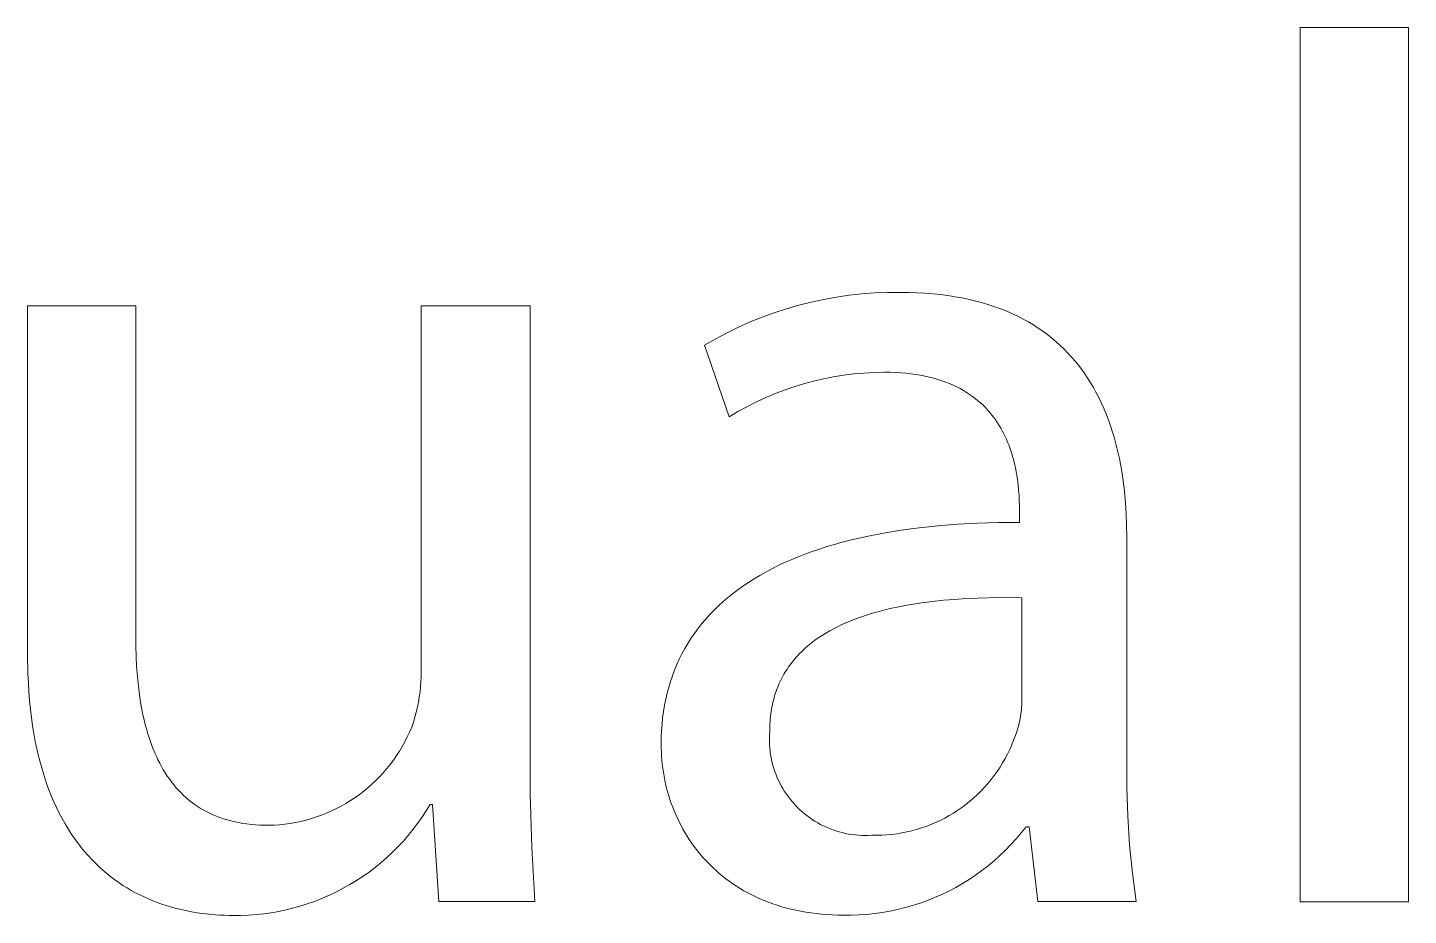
# Model space of a CAD drawing. Header units: millimetres. Extents: x -1283 to 2747, y -259 to 2557.
# Drawn here: x 2372.57 to 2417.82, y -191.63 to -162.52 of the extents above; entities that cross this region are included whole.
import ezdxf

# ---------------------------------------------------------------- set-up
doc = ezdxf.new("R2010")
doc.units = ezdxf.units.MM
doc.header["$MEASUREMENT"] = 0
doc.layers.add('Domyślny', color=7, linetype='Continuous', true_color=0x000000)

msp = doc.modelspace()

# ---------------------------------------------------------------- linework, layer by layer
at = {"layer": 'Domyślny', "color": 18, "lineweight": 15, "true_color": 0x000000}
for p, q in [((2414.278, -162.524), (2417.821, -162.524)), ((2414.278, -191.177), (2414.278, -162.524)), ((2417.821, -162.524), (2417.821, -191.177)), ((2398.249, -171.52), (2398.66, -171.432)), ((2398.66, -171.432), (2399.074, -171.357)), ((2399.074, -171.357), (2399.49, -171.298)), ((2399.49, -171.298), (2399.909, -171.253)), ((2399.909, -171.253), (2400.328, -171.222)), ((2400.328, -171.222), (2400.748, -171.206)), ((2400.748, -171.206), (2401.169, -171.204)), ((2401.169, -171.204), (2401.445, -171.207)), ((2401.445, -171.207), (2401.715, -171.216)), ((2401.715, -171.216), (2401.978, -171.231)), ((2401.978, -171.231), (2402.234, -171.251)), ((2402.234, -171.251), (2402.485, -171.277)), ((2402.485, -171.277), (2402.729, -171.308)), ((2402.729, -171.308), (2402.967, -171.345)), ((2402.967, -171.345), (2403.199, -171.387)), ((2403.199, -171.387), (2403.425, -171.434)), ((2403.425, -171.434), (2403.645, -171.487)), ((2403.645, -171.487), (2403.858, -171.544)), ((2372.567, -183.077), (2372.567, -171.643)), ((2372.567, -171.643), (2376.11, -171.643)), ((2376.11, -171.643), (2376.11, -182.46)), ((2385.464, -183.628), (2385.464, -171.643)), ((2385.464, -171.643), (2389.034, -171.643)), ((2389.034, -171.643), (2389.034, -185.855)), ((2396.642, -172.014), (2397.037, -171.87)), ((2397.037, -171.87), (2397.437, -171.739)), ((2397.437, -171.739), (2397.841, -171.622)), ((2397.841, -171.622), (2398.249, -171.52)), ((2403.858, -171.544), (2404.067, -171.606)), ((2404.067, -171.606), (2404.269, -171.674)), ((2404.269, -171.674), (2404.466, -171.745)), ((2404.466, -171.745), (2404.657, -171.822)), ((2404.657, -171.822), (2404.843, -171.903)), ((2404.843, -171.903), (2405.023, -171.988)), ((2395.49, -172.528), (2395.868, -172.343)), ((2395.868, -172.343), (2396.252, -172.172)), ((2396.252, -172.172), (2396.642, -172.014)), ((2405.023, -171.988), (2405.197, -172.078)), ((2405.197, -172.078), (2405.367, -172.172)), ((2405.367, -172.172), (2405.531, -172.27)), ((2405.531, -172.27), (2405.69, -172.372)), ((2405.69, -172.372), (2405.843, -172.478)), ((2394.754, -172.935), (2395.118, -172.725)), ((2395.118, -172.725), (2395.49, -172.528)), ((2405.843, -172.478), (2405.992, -172.588)), ((2405.992, -172.588), (2406.136, -172.702)), ((2406.136, -172.702), (2406.275, -172.819)), ((2406.275, -172.819), (2406.409, -172.94)), ((2395.559, -175.284), (2394.754, -172.935)), ((2406.409, -172.94), (2406.538, -173.064)), ((2406.538, -173.064), (2406.662, -173.192)), ((2406.662, -173.192), (2406.782, -173.323)), ((2406.782, -173.323), (2406.897, -173.457)), ((2406.897, -173.457), (2407.008, -173.594)), ((2407.008, -173.594), (2407.114, -173.734)), ((2407.114, -173.734), (2407.216, -173.877)), ((2398.001, -174.2), (2397.681, -174.298)), ((2398.325, -174.113), (2398.001, -174.2)), ((2398.651, -174.037), (2398.325, -174.113)), ((2398.98, -173.973), (2398.651, -174.037)), ((2399.31, -173.919), (2398.98, -173.973)), ((2399.643, -173.878), (2399.31, -173.919)), ((2399.976, -173.847), (2399.643, -173.878)), ((2400.311, -173.828), (2399.976, -173.847)), ((2400.646, -173.821), (2400.311, -173.828)), ((2400.83, -173.823), (2400.646, -173.821)), ((2401.009, -173.83), (2400.83, -173.823)), ((2401.183, -173.84), (2401.009, -173.83)), ((2401.352, -173.854), (2401.183, -173.84)), ((2401.516, -173.872), (2401.352, -173.854)), ((2401.676, -173.894), (2401.516, -173.872)), ((2401.83, -173.92), (2401.676, -173.894)), ((2401.98, -173.949), (2401.83, -173.92)), ((2402.126, -173.982), (2401.98, -173.949)), ((2402.266, -174.018), (2402.126, -173.982)), ((2402.403, -174.058), (2402.266, -174.018)), ((2402.534, -174.1), (2402.403, -174.058)), ((2402.662, -174.146), (2402.534, -174.1)), ((2402.785, -174.195), (2402.662, -174.146)), ((2402.904, -174.247), (2402.785, -174.195)), ((2407.216, -173.877), (2407.314, -174.023)), ((2407.314, -174.023), (2407.407, -174.171)), ((2407.407, -174.171), (2407.497, -174.322)), ((2396.743, -174.658), (2396.439, -174.799)), ((2397.051, -174.527), (2396.743, -174.658)), ((2397.364, -174.407), (2397.051, -174.527)), ((2397.681, -174.298), (2397.364, -174.407)), ((2403.019, -174.301), (2402.904, -174.247)), ((2403.13, -174.359), (2403.019, -174.301)), ((2403.237, -174.418), (2403.13, -174.359)), ((2403.34, -174.481), (2403.237, -174.418)), ((2403.439, -174.546), (2403.34, -174.481)), ((2403.534, -174.613), (2403.439, -174.546)), ((2403.626, -174.682), (2403.534, -174.613)), ((2407.497, -174.322), (2407.582, -174.475)), ((2407.582, -174.475), (2407.663, -174.631)), ((2407.663, -174.631), (2407.74, -174.789)), ((2395.847, -175.112), (2395.559, -175.284)), ((2396.14, -174.95), (2395.847, -175.112)), ((2396.439, -174.799), (2396.14, -174.95)), ((2403.714, -174.754), (2403.626, -174.682)), ((2403.799, -174.828), (2403.714, -174.754)), ((2403.88, -174.903), (2403.799, -174.828)), ((2403.957, -174.98), (2403.88, -174.903)), ((2404.031, -175.06), (2403.957, -174.98)), ((2404.102, -175.141), (2404.031, -175.06)), ((2407.74, -174.789), (2407.814, -174.95)), ((2407.814, -174.95), (2407.883, -175.112)), ((2407.883, -175.112), (2407.949, -175.277)), ((2404.17, -175.223), (2404.102, -175.141)), ((2404.235, -175.307), (2404.17, -175.223)), ((2404.296, -175.392), (2404.235, -175.307)), ((2404.355, -175.479), (2404.296, -175.392)), ((2404.41, -175.566), (2404.355, -175.479)), ((2404.463, -175.655), (2404.41, -175.566)), ((2407.949, -175.277), (2408.011, -175.443)), ((2408.011, -175.443), (2408.07, -175.611)), ((2404.513, -175.745), (2404.463, -175.655)), ((2404.561, -175.835), (2404.513, -175.745)), ((2404.605, -175.927), (2404.561, -175.835)), ((2404.647, -176.019), (2404.605, -175.927)), ((2404.687, -176.112), (2404.647, -176.019)), ((2408.07, -175.611), (2408.125, -175.781)), ((2408.125, -175.781), (2408.176, -175.952)), ((2408.176, -175.952), (2408.224, -176.125)), ((2404.724, -176.205), (2404.687, -176.112)), ((2404.759, -176.299), (2404.724, -176.205)), ((2404.792, -176.393), (2404.759, -176.299)), ((2404.822, -176.487), (2404.792, -176.393)), ((2404.85, -176.581), (2404.822, -176.487)), ((2408.224, -176.125), (2408.269, -176.3)), ((2408.269, -176.3), (2408.311, -176.475)), ((2408.311, -176.475), (2408.349, -176.652)), ((2404.876, -176.676), (2404.85, -176.581)), ((2404.9, -176.77), (2404.876, -176.676)), ((2404.923, -176.864), (2404.9, -176.77)), ((2404.943, -176.958), (2404.923, -176.864)), ((2408.349, -176.652), (2408.384, -176.83)), ((2408.384, -176.83), (2408.416, -177.009)), ((2404.978, -177.144), (2404.943, -176.958)), ((2405.007, -177.328), (2404.978, -177.144)), ((2405.03, -177.51), (2405.007, -177.328)), ((2408.416, -177.009), (2408.472, -177.37)), ((2408.472, -177.37), (2408.516, -177.734)), ((2405.048, -177.687), (2405.03, -177.51)), ((2405.06, -177.86), (2405.048, -177.687)), ((2408.516, -177.734), (2408.55, -178.1)), ((2405.069, -178.028), (2405.06, -177.86)), ((2405.073, -178.189), (2405.069, -178.028)), ((2405.074, -178.344), (2405.073, -178.189)), ((2408.55, -178.1), (2408.573, -178.467)), ((2403.7, -178.77), (2404.377, -178.75)), ((2404.377, -178.75), (2405.074, -178.746)), ((2405.074, -178.746), (2405.074, -178.344)), ((2408.573, -178.467), (2408.586, -178.835)), ((2399.523, -179.325), (2400.058, -179.202)), ((2400.058, -179.202), (2400.613, -179.092)), ((2400.613, -179.092), (2401.19, -178.998)), ((2401.19, -178.998), (2401.787, -178.918)), ((2401.787, -178.918), (2402.404, -178.854)), ((2402.404, -178.854), (2403.042, -178.804)), ((2403.042, -178.804), (2403.7, -178.77)), ((2408.586, -178.835), (2408.591, -179.203)), ((2408.591, -179.203), (2408.591, -186.504)), ((2398.277, -179.699), (2398.516, -179.617)), ((2398.516, -179.617), (2398.76, -179.538)), ((2398.76, -179.538), (2399.009, -179.464)), ((2399.009, -179.464), (2399.263, -179.393)), ((2399.263, -179.393), (2399.523, -179.325)), ((2397.166, -180.161), (2397.377, -180.062)), ((2397.377, -180.062), (2397.594, -179.966)), ((2397.594, -179.966), (2397.817, -179.873)), ((2397.817, -179.873), (2398.044, -179.784)), ((2398.044, -179.784), (2398.277, -179.699)), ((2396.375, -180.595), (2396.564, -180.481)), ((2396.564, -180.481), (2396.759, -180.371)), ((2396.759, -180.371), (2396.96, -180.265)), ((2396.96, -180.265), (2397.166, -180.161)), ((2395.672, -181.085), (2395.839, -180.957)), ((2395.839, -180.957), (2396.012, -180.833)), ((2396.012, -180.833), (2396.19, -180.712)), ((2396.19, -180.712), (2396.375, -180.595)), ((2395.203, -181.488), (2395.354, -181.35)), ((2395.354, -181.35), (2395.51, -181.216)), ((2395.51, -181.216), (2395.672, -181.085)), ((2401.519, -181.436), (2401.173, -181.499)), ((2401.87, -181.381), (2401.519, -181.436)), ((2402.227, -181.335), (2401.87, -181.381)), ((2402.588, -181.297), (2402.227, -181.335)), ((2402.952, -181.267), (2402.588, -181.297)), ((2403.318, -181.243), (2402.952, -181.267)), ((2403.686, -181.226), (2403.318, -181.243)), ((2404.423, -181.21), (2403.686, -181.226)), ((2405.155, -181.216), (2404.423, -181.21)), ((2405.155, -184.598), (2405.155, -181.216)), ((2394.658, -182.073), (2394.786, -181.922)), ((2394.786, -181.922), (2394.919, -181.774)), ((2394.919, -181.774), (2395.058, -181.629)), ((2395.058, -181.629), (2395.203, -181.488)), ((2399.717, -181.903), (2399.567, -181.961)), ((2399.869, -181.847), (2399.717, -181.903)), ((2400.024, -181.795), (2399.869, -181.847)), ((2400.182, -181.745), (2400.024, -181.795)), ((2400.342, -181.698), (2400.182, -181.745)), ((2400.504, -181.653), (2400.342, -181.698)), ((2400.835, -181.571), (2400.504, -181.653)), ((2401.173, -181.499), (2400.835, -181.571)), ((2394.42, -182.386), (2394.536, -182.228)), ((2394.536, -182.228), (2394.658, -182.073)), ((2398.732, -182.37), (2398.605, -182.449)), ((2398.863, -182.294), (2398.732, -182.37)), ((2398.998, -182.222), (2398.863, -182.294)), ((2399.135, -182.152), (2398.998, -182.222)), ((2399.276, -182.085), (2399.135, -182.152)), ((2399.42, -182.022), (2399.276, -182.085)), ((2399.567, -181.961), (2399.42, -182.022)), ((2376.11, -182.46), (2376.113, -182.804)), ((2376.113, -182.804), (2376.124, -183.14)), ((2394.106, -182.88), (2394.204, -182.712)), ((2394.204, -182.712), (2394.309, -182.547)), ((2394.309, -182.547), (2394.42, -182.386)), ((2398.132, -182.798), (2398.078, -182.845)), ((2398.188, -182.751), (2398.132, -182.798)), ((2398.245, -182.706), (2398.188, -182.751)), ((2398.361, -182.617), (2398.245, -182.706)), ((2398.481, -182.531), (2398.361, -182.617)), ((2398.605, -182.449), (2398.481, -182.531)), ((2372.578, -183.704), (2372.567, -183.077)), ((2376.124, -183.14), (2376.141, -183.469)), ((2393.844, -183.403), (2393.925, -183.225)), ((2393.925, -183.225), (2394.013, -183.051)), ((2394.013, -183.051), (2394.106, -182.88)), ((2397.679, -183.255), (2397.634, -183.311)), ((2397.725, -183.201), (2397.679, -183.255)), ((2397.772, -183.147), (2397.725, -183.201)), ((2397.82, -183.095), (2397.772, -183.147)), ((2397.87, -183.043), (2397.82, -183.095)), ((2397.92, -182.992), (2397.87, -183.043)), ((2397.972, -182.942), (2397.92, -182.992)), ((2398.024, -182.893), (2397.972, -182.942)), ((2398.078, -182.845), (2398.024, -182.893)), ((2372.591, -184.006), (2372.578, -183.704)), ((2376.141, -183.469), (2376.165, -183.79)), ((2385.463, -183.797), (2385.464, -183.628)), ((2393.699, -183.769), (2393.769, -183.584)), ((2393.769, -183.584), (2393.844, -183.403)), ((2397.354, -183.724), (2397.318, -183.787)), ((2397.39, -183.662), (2397.354, -183.724)), ((2397.428, -183.601), (2397.39, -183.662)), ((2397.467, -183.541), (2397.428, -183.601)), ((2397.507, -183.482), (2397.467, -183.541)), ((2397.548, -183.424), (2397.507, -183.482)), ((2397.591, -183.367), (2397.548, -183.424)), ((2397.634, -183.311), (2397.591, -183.367)), ((2372.609, -184.301), (2372.591, -184.006)), ((2376.165, -183.79), (2376.196, -184.104)), ((2376.196, -184.104), (2376.236, -184.409)), ((2385.428, -184.303), (2385.445, -184.135)), ((2385.445, -184.135), (2385.457, -183.966)), ((2385.457, -183.966), (2385.463, -183.797)), ((2393.527, -184.341), (2393.578, -184.147)), ((2393.578, -184.147), (2393.636, -183.956)), ((2393.636, -183.956), (2393.699, -183.769)), ((2397.162, -184.116), (2397.135, -184.185)), ((2397.191, -184.049), (2397.162, -184.116)), ((2397.221, -183.982), (2397.191, -184.049)), ((2397.252, -183.916), (2397.221, -183.982)), ((2397.285, -183.851), (2397.252, -183.916)), ((2397.318, -183.787), (2397.285, -183.851)), ((2372.632, -184.589), (2372.609, -184.301)), ((2372.661, -184.87), (2372.632, -184.589)), ((2376.236, -184.409), (2376.282, -184.706)), ((2385.377, -184.637), (2385.405, -184.47)), ((2385.405, -184.47), (2385.428, -184.303)), ((2393.441, -184.738), (2393.481, -184.538)), ((2393.481, -184.538), (2393.527, -184.341)), ((2397, -184.62), (2396.982, -184.696)), ((2397.019, -184.545), (2397, -184.62)), ((2397.039, -184.471), (2397.019, -184.545)), ((2397.061, -184.398), (2397.039, -184.471)), ((2397.084, -184.326), (2397.061, -184.398)), ((2397.109, -184.255), (2397.084, -184.326)), ((2397.135, -184.185), (2397.109, -184.255)), ((2405.152, -184.703), (2405.155, -184.598)), ((2372.693, -185.143), (2372.661, -184.87)), ((2376.282, -184.706), (2376.337, -184.993)), ((2376.337, -184.993), (2376.399, -185.273)), ((2385.26, -185.131), (2385.304, -184.968)), ((2385.304, -184.968), (2385.343, -184.803)), ((2385.343, -184.803), (2385.377, -184.637)), ((2393.38, -185.149), (2393.408, -184.942)), ((2393.408, -184.942), (2393.441, -184.738)), ((2396.926, -185.011), (2396.916, -185.092)), ((2396.938, -184.931), (2396.926, -185.011)), ((2396.951, -184.851), (2396.938, -184.931)), ((2396.966, -184.773), (2396.951, -184.851)), ((2396.982, -184.696), (2396.966, -184.773)), ((2405.107, -185.119), (2405.123, -185.016)), ((2405.123, -185.016), (2405.136, -184.912)), ((2405.136, -184.912), (2405.146, -184.807)), ((2405.146, -184.807), (2405.152, -184.703)), ((2372.731, -185.41), (2372.693, -185.143)), ((2372.773, -185.669), (2372.731, -185.41)), ((2376.399, -185.273), (2376.434, -185.409)), ((2376.434, -185.409), (2376.47, -185.542)), ((2385.086, -185.616), (2385.156, -185.453)), ((2385.156, -185.453), (2385.21, -185.293)), ((2385.21, -185.293), (2385.26, -185.131)), ((2393.344, -185.572), (2393.359, -185.359)), ((2393.359, -185.359), (2393.38, -185.149)), ((2396.889, -185.516), (2396.888, -185.604)), ((2396.891, -185.429), (2396.889, -185.516)), ((2396.895, -185.343), (2396.891, -185.429)), ((2396.901, -185.259), (2396.895, -185.343)), ((2396.908, -185.175), (2396.901, -185.259)), ((2396.916, -185.092), (2396.908, -185.175)), ((2404.976, -185.627), (2405.008, -185.527)), ((2405.008, -185.527), (2405.038, -185.426)), ((2405.038, -185.426), (2405.064, -185.325)), ((2405.064, -185.325), (2405.087, -185.222)), ((2405.087, -185.222), (2405.107, -185.119)), ((2372.82, -185.922), (2372.773, -185.669)), ((2372.871, -186.168), (2372.82, -185.922)), ((2376.47, -185.542), (2376.509, -185.674)), ((2376.509, -185.674), (2376.55, -185.803)), ((2376.55, -185.803), (2376.592, -185.93)), ((2376.592, -185.93), (2376.637, -186.054)), ((2384.846, -186.089), (2384.931, -185.934)), ((2384.931, -185.934), (2385.012, -185.776)), ((2385.012, -185.776), (2385.086, -185.616)), ((2389.034, -185.855), (2389.038, -187.628)), ((2393.331, -186.007), (2393.335, -185.788)), ((2393.335, -185.788), (2393.344, -185.572)), ((2396.881, -185.712), (2396.878, -185.82)), ((2396.878, -185.82), (2396.878, -185.928)), ((2396.878, -185.928), (2396.882, -186.036)), ((2396.888, -185.604), (2396.881, -185.712)), ((2404.822, -186.035), (2404.884, -185.881)), ((2404.884, -185.881), (2404.94, -185.725)), ((2404.94, -185.725), (2404.976, -185.627)), ((2372.927, -186.408), (2372.871, -186.168)), ((2372.986, -186.641), (2372.927, -186.408)), ((2376.637, -186.054), (2376.685, -186.176)), ((2376.685, -186.176), (2376.734, -186.295)), ((2376.734, -186.295), (2376.786, -186.411)), ((2376.786, -186.411), (2376.84, -186.526)), ((2384.558, -186.535), (2384.659, -186.39)), ((2384.659, -186.39), (2384.755, -186.241)), ((2384.755, -186.241), (2384.846, -186.089)), ((2393.333, -186.14), (2393.331, -186.007)), ((2393.337, -186.272), (2393.333, -186.14)), ((2393.345, -186.405), (2393.337, -186.272)), ((2393.355, -186.537), (2393.345, -186.405)), ((2396.882, -186.036), (2396.89, -186.144)), ((2396.89, -186.144), (2396.902, -186.252)), ((2396.902, -186.252), (2396.917, -186.359)), ((2396.917, -186.359), (2396.936, -186.465)), ((2404.606, -186.483), (2404.683, -186.336)), ((2404.683, -186.336), (2404.755, -186.187)), ((2404.755, -186.187), (2404.822, -186.035)), ((2373.05, -186.867), (2372.986, -186.641)), ((2373.118, -187.087), (2373.05, -186.867)), ((2376.84, -186.526), (2376.896, -186.637)), ((2376.896, -186.637), (2376.954, -186.746)), ((2376.954, -186.746), (2377.015, -186.852)), ((2377.015, -186.852), (2377.078, -186.956)), ((2384.225, -186.949), (2384.341, -186.815)), ((2384.341, -186.815), (2384.452, -186.677)), ((2384.452, -186.677), (2384.558, -186.535)), ((2393.368, -186.668), (2393.355, -186.537)), ((2393.385, -186.8), (2393.368, -186.668)), ((2393.404, -186.931), (2393.385, -186.8)), ((2396.936, -186.465), (2396.959, -186.571)), ((2396.959, -186.571), (2396.985, -186.676)), ((2396.985, -186.676), (2397.015, -186.779)), ((2397.015, -186.779), (2397.048, -186.882)), ((2397.048, -186.882), (2397.085, -186.984)), ((2404.345, -186.907), (2404.437, -186.769)), ((2404.437, -186.769), (2404.524, -186.627)), ((2404.524, -186.627), (2404.606, -186.483)), ((2408.591, -186.504), (2408.592, -187.441)), ((2373.189, -187.301), (2373.118, -187.087)), ((2373.265, -187.508), (2373.189, -187.301)), ((2377.078, -186.956), (2377.144, -187.057)), ((2377.144, -187.057), (2377.212, -187.155)), ((2377.212, -187.155), (2377.282, -187.25)), ((2377.282, -187.25), (2377.355, -187.343)), ((2377.355, -187.343), (2377.43, -187.432)), ((2383.719, -187.444), (2383.852, -187.327)), ((2383.852, -187.327), (2383.981, -187.205)), ((2383.981, -187.205), (2384.105, -187.079)), ((2384.105, -187.079), (2384.225, -186.949)), ((2393.426, -187.061), (2393.404, -186.931)), ((2393.451, -187.191), (2393.426, -187.061)), ((2393.479, -187.32), (2393.451, -187.191)), ((2393.51, -187.449), (2393.479, -187.32)), ((2397.085, -186.984), (2397.125, -187.084)), ((2397.125, -187.084), (2397.169, -187.183)), ((2397.169, -187.183), (2397.216, -187.28)), ((2397.216, -187.28), (2397.266, -187.376)), ((2403.932, -187.426), (2404.042, -187.302)), ((2404.042, -187.302), (2404.147, -187.173)), ((2404.147, -187.173), (2404.248, -187.042)), ((2404.248, -187.042), (2404.345, -186.907)), ((2373.344, -187.709), (2373.265, -187.508)), ((2373.427, -187.904), (2373.344, -187.709)), ((2377.43, -187.432), (2377.508, -187.519)), ((2377.508, -187.519), (2377.588, -187.603)), ((2377.588, -187.603), (2377.67, -187.684)), ((2377.67, -187.684), (2377.756, -187.762)), ((2377.756, -187.762), (2377.844, -187.837)), ((2383.15, -187.865), (2383.298, -187.767)), ((2383.298, -187.767), (2383.442, -187.664)), ((2383.442, -187.664), (2383.582, -187.556)), ((2383.582, -187.556), (2383.719, -187.444)), ((2389.038, -187.628), (2389.092, -189.4)), ((2393.544, -187.576), (2393.51, -187.449)), ((2393.581, -187.703), (2393.544, -187.576)), ((2393.621, -187.829), (2393.581, -187.703)), ((2397.266, -187.376), (2397.32, -187.47)), ((2397.32, -187.47), (2397.377, -187.562)), ((2397.377, -187.562), (2397.437, -187.652)), ((2397.437, -187.652), (2397.5, -187.739)), ((2397.5, -187.739), (2397.566, -187.825)), ((2403.452, -187.884), (2403.578, -187.775)), ((2403.578, -187.775), (2403.7, -187.663)), ((2403.7, -187.663), (2403.818, -187.546)), ((2403.818, -187.546), (2403.932, -187.426)), ((2408.592, -187.441), (2408.623, -188.377)), ((2373.513, -188.093), (2373.427, -187.904)), ((2373.603, -188.276), (2373.513, -188.093)), ((2377.844, -187.837), (2377.934, -187.91)), ((2377.934, -187.91), (2378.027, -187.979)), ((2378.027, -187.979), (2378.123, -188.045)), ((2378.123, -188.045), (2378.221, -188.107)), ((2378.221, -188.107), (2378.322, -188.167)), ((2378.322, -188.167), (2378.426, -188.224)), ((2378.426, -188.224), (2378.532, -188.277)), ((2382.367, -188.275), (2382.529, -188.204)), ((2382.529, -188.204), (2382.688, -188.127)), ((2382.688, -188.127), (2382.845, -188.045)), ((2382.845, -188.045), (2382.999, -187.957)), ((2382.999, -187.957), (2383.15, -187.865)), ((2385.629, -188.203), (2385.492, -188.412)), ((2385.76, -187.989), (2385.629, -188.203)), ((2385.84, -187.989), (2385.76, -187.989)), ((2386.041, -191.17), (2385.84, -187.989)), ((2393.664, -187.954), (2393.621, -187.829)), ((2393.71, -188.078), (2393.664, -187.954)), ((2393.758, -188.201), (2393.71, -188.078)), ((2393.81, -188.323), (2393.758, -188.201)), ((2397.566, -187.825), (2397.635, -187.908)), ((2397.635, -187.908), (2397.707, -187.989)), ((2397.707, -187.989), (2397.781, -188.067)), ((2397.781, -188.067), (2397.858, -188.143)), ((2397.858, -188.143), (2397.938, -188.216)), ((2397.938, -188.216), (2398.02, -188.286)), ((2402.914, -188.271), (2403.053, -188.181)), ((2403.053, -188.181), (2403.189, -188.087)), ((2403.189, -188.087), (2403.322, -187.987)), ((2403.322, -187.987), (2403.452, -187.884)), ((2373.696, -188.453), (2373.603, -188.276)), ((2373.793, -188.624), (2373.696, -188.453)), ((2373.892, -188.79), (2373.793, -188.624)), ((2378.532, -188.277), (2378.642, -188.327)), ((2378.642, -188.327), (2378.753, -188.374)), ((2378.753, -188.374), (2378.868, -188.418)), ((2378.868, -188.418), (2378.986, -188.458)), ((2378.986, -188.458), (2379.106, -188.495)), ((2379.106, -188.495), (2379.23, -188.528)), ((2379.23, -188.528), (2379.356, -188.559)), ((2379.356, -188.559), (2379.485, -188.585)), ((2379.485, -188.585), (2379.617, -188.609)), ((2379.617, -188.609), (2379.752, -188.628)), ((2379.752, -188.628), (2379.89, -188.645)), ((2379.89, -188.645), (2380.031, -188.657)), ((2380.031, -188.657), (2380.175, -188.666)), ((2380.175, -188.666), (2380.322, -188.672)), ((2380.322, -188.672), (2380.472, -188.674)), ((2380.472, -188.674), (2380.649, -188.667)), ((2380.649, -188.667), (2380.825, -188.655)), ((2380.825, -188.655), (2381.002, -188.636)), ((2381.002, -188.636), (2381.177, -188.612)), ((2381.177, -188.612), (2381.351, -188.581)), ((2381.351, -188.581), (2381.525, -188.545)), ((2381.525, -188.545), (2381.696, -188.503)), ((2381.696, -188.503), (2381.867, -188.454)), ((2381.867, -188.454), (2382.035, -188.4)), ((2382.035, -188.4), (2382.202, -188.34)), ((2382.202, -188.34), (2382.367, -188.275)), ((2385.347, -188.617), (2385.195, -188.816)), ((2385.492, -188.412), (2385.347, -188.617)), ((2393.864, -188.444), (2393.81, -188.323)), ((2393.922, -188.563), (2393.864, -188.444)), ((2393.982, -188.681), (2393.922, -188.563)), ((2394.045, -188.798), (2393.982, -188.681)), ((2398.02, -188.286), (2398.105, -188.354)), ((2398.105, -188.354), (2398.192, -188.418)), ((2398.192, -188.418), (2398.28, -188.48)), ((2398.28, -188.48), (2398.371, -188.538)), ((2398.371, -188.538), (2398.464, -188.593)), ((2398.464, -188.593), (2398.559, -188.645)), ((2398.559, -188.645), (2398.656, -188.694)), ((2398.656, -188.694), (2398.754, -188.739)), ((2401.863, -188.761), (2402.02, -188.707)), ((2402.02, -188.707), (2402.175, -188.647)), ((2402.175, -188.647), (2402.328, -188.582)), ((2402.328, -188.582), (2402.478, -188.512)), ((2402.478, -188.512), (2402.626, -188.437)), ((2402.626, -188.437), (2402.771, -188.356)), ((2402.771, -188.356), (2402.914, -188.271)), ((2408.623, -188.377), (2408.685, -189.312)), ((2373.994, -188.95), (2373.892, -188.79)), ((2374.1, -189.104), (2373.994, -188.95)), ((2374.208, -189.253), (2374.1, -189.104)), ((2385.037, -189.01), (2384.873, -189.199)), ((2385.195, -188.816), (2385.037, -189.01)), ((2394.112, -188.913), (2394.045, -188.798)), ((2394.181, -189.026), (2394.112, -188.913)), ((2394.253, -189.138), (2394.181, -189.026)), ((2394.328, -189.249), (2394.253, -189.138)), ((2398.754, -188.739), (2398.853, -188.781)), ((2398.853, -188.781), (2398.954, -188.819)), ((2398.954, -188.819), (2399.057, -188.854)), ((2399.057, -188.854), (2399.16, -188.886)), ((2399.16, -188.886), (2399.265, -188.914)), ((2399.265, -188.914), (2399.37, -188.938)), ((2399.37, -188.938), (2399.476, -188.959)), ((2399.476, -188.959), (2399.583, -188.976)), ((2399.583, -188.976), (2399.69, -188.989)), ((2399.69, -188.989), (2399.798, -188.998)), ((2399.798, -188.998), (2399.906, -189.004)), ((2399.906, -189.004), (2400.014, -189.007)), ((2400.014, -189.007), (2400.122, -189.005)), ((2400.122, -189.005), (2400.23, -189)), ((2400.23, -189), (2400.396, -189.001)), ((2400.396, -189.001), (2400.561, -188.997)), ((2400.561, -188.997), (2400.727, -188.987)), ((2400.727, -188.987), (2400.892, -188.972)), ((2400.892, -188.972), (2401.057, -188.95)), ((2401.057, -188.95), (2401.221, -188.924)), ((2401.221, -188.924), (2401.383, -188.891)), ((2401.383, -188.891), (2401.545, -188.853)), ((2401.545, -188.853), (2401.705, -188.81)), ((2401.705, -188.81), (2401.863, -188.761)), ((2404.966, -189.114), (2404.795, -189.304)), ((2405.131, -188.919), (2404.966, -189.114)), ((2405.289, -188.718), (2405.131, -188.919)), ((2405.397, -188.718), (2405.289, -188.718)), ((2405.678, -191.174), (2405.397, -188.718)), ((2374.319, -189.397), (2374.208, -189.253)), ((2374.433, -189.535), (2374.319, -189.397)), ((2374.549, -189.668), (2374.433, -189.535)), ((2384.524, -189.559), (2384.341, -189.73)), ((2384.702, -189.382), (2384.524, -189.559)), ((2384.873, -189.199), (2384.702, -189.382)), ((2389.092, -189.4), (2389.195, -191.17)), ((2394.405, -189.358), (2394.328, -189.249)), ((2394.486, -189.465), (2394.405, -189.358)), ((2394.57, -189.57), (2394.486, -189.465)), ((2394.656, -189.673), (2394.57, -189.57)), ((2404.616, -189.487), (2404.432, -189.664)), ((2404.795, -189.304), (2404.616, -189.487)), ((2408.685, -189.312), (2408.777, -190.245)), ((2374.667, -189.796), (2374.549, -189.668)), ((2374.788, -189.918), (2374.667, -189.796)), ((2374.911, -190.036), (2374.788, -189.918)), ((2375.037, -190.149), (2374.911, -190.036)), ((2383.958, -190.053), (2383.759, -190.204)), ((2384.153, -189.895), (2383.958, -190.053)), ((2384.341, -189.73), (2384.153, -189.895)), ((2394.746, -189.774), (2394.656, -189.673)), ((2394.838, -189.874), (2394.746, -189.774)), ((2394.933, -189.971), (2394.838, -189.874)), ((2395.031, -190.066), (2394.933, -189.971)), ((2395.132, -190.159), (2395.031, -190.066)), ((2404.045, -189.998), (2403.843, -190.155)), ((2404.241, -189.834), (2404.045, -189.998)), ((2404.432, -189.664), (2404.241, -189.834)), ((2375.164, -190.257), (2375.037, -190.149)), ((2375.293, -190.36), (2375.164, -190.257)), ((2375.424, -190.458), (2375.293, -190.36)), ((2375.557, -190.552), (2375.424, -190.458)), ((2383.345, -190.486), (2383.131, -190.616)), ((2383.554, -190.349), (2383.345, -190.486)), ((2383.759, -190.204), (2383.554, -190.349)), ((2395.236, -190.25), (2395.132, -190.159)), ((2395.343, -190.338), (2395.236, -190.25)), ((2395.452, -190.424), (2395.343, -190.338)), ((2395.565, -190.507), (2395.452, -190.424)), ((2395.68, -190.588), (2395.565, -190.507)), ((2403.424, -190.447), (2403.206, -190.582)), ((2403.636, -190.305), (2403.424, -190.447)), ((2403.843, -190.155), (2403.636, -190.305)), ((2408.777, -190.245), (2408.899, -191.174)), ((2375.692, -190.641), (2375.557, -190.552)), ((2375.828, -190.726), (2375.692, -190.641)), ((2375.965, -190.806), (2375.828, -190.726)), ((2376.104, -190.882), (2375.965, -190.806)), ((2376.244, -190.954), (2376.104, -190.882)), ((2376.386, -191.022), (2376.244, -190.954)), ((2382.465, -190.962), (2382.235, -191.063)), ((2382.691, -190.855), (2382.465, -190.962)), ((2382.913, -190.739), (2382.691, -190.855)), ((2383.131, -190.616), (2382.913, -190.739)), ((2395.798, -190.667), (2395.68, -190.588)), ((2395.919, -190.743), (2395.798, -190.667)), ((2396.043, -190.816), (2395.919, -190.743)), ((2396.17, -190.886), (2396.043, -190.816)), ((2396.3, -190.954), (2396.17, -190.886)), ((2396.432, -191.018), (2396.3, -190.954)), ((2402.528, -190.94), (2402.295, -191.043)), ((2402.759, -190.828), (2402.528, -190.94)), ((2402.985, -190.709), (2402.759, -190.828)), ((2403.206, -190.582), (2402.985, -190.709)), ((2376.528, -191.086), (2376.386, -191.022)), ((2376.672, -191.145), (2376.528, -191.086)), ((2376.816, -191.201), (2376.672, -191.145)), ((2376.961, -191.253), (2376.816, -191.201)), ((2377.106, -191.301), (2376.961, -191.253)), ((2377.253, -191.346), (2377.106, -191.301)), ((2377.399, -191.386), (2377.253, -191.346)), ((2377.546, -191.424), (2377.399, -191.386)), ((2377.694, -191.458), (2377.546, -191.424)), ((2381.287, -191.383), (2381.044, -191.443)), ((2381.528, -191.315), (2381.287, -191.383)), ((2381.766, -191.239), (2381.528, -191.315)), ((2382.002, -191.155), (2381.766, -191.239)), ((2382.235, -191.063), (2382.002, -191.155)), ((2389.195, -191.17), (2386.041, -191.17)), ((2396.568, -191.08), (2396.432, -191.018)), ((2396.706, -191.138), (2396.568, -191.08)), ((2396.847, -191.194), (2396.706, -191.138)), ((2396.991, -191.247), (2396.847, -191.194)), ((2397.138, -191.296), (2396.991, -191.247)), ((2397.287, -191.342), (2397.138, -191.296)), ((2397.44, -191.384), (2397.287, -191.342)), ((2397.595, -191.424), (2397.44, -191.384)), ((2397.753, -191.46), (2397.595, -191.424)), ((2401.328, -191.373), (2401.079, -191.434)), ((2401.574, -191.303), (2401.328, -191.373)), ((2401.817, -191.225), (2401.574, -191.303)), ((2402.057, -191.138), (2401.817, -191.225)), ((2402.295, -191.043), (2402.057, -191.138)), ((2408.899, -191.174), (2405.678, -191.174)), ((2417.821, -191.177), (2414.278, -191.177)), ((2377.841, -191.488), (2377.694, -191.458)), ((2377.989, -191.516), (2377.841, -191.488)), ((2378.136, -191.54), (2377.989, -191.516)), ((2378.284, -191.561), (2378.136, -191.54)), ((2378.431, -191.578), (2378.284, -191.561)), ((2378.578, -191.593), (2378.431, -191.578)), ((2378.724, -191.605), (2378.578, -191.593)), ((2378.87, -191.615), (2378.724, -191.605)), ((2379.016, -191.621), (2378.87, -191.615)), ((2379.16, -191.625), (2379.016, -191.621)), ((2379.304, -191.626), (2379.16, -191.625)), ((2379.555, -191.625), (2379.304, -191.626)), ((2379.805, -191.616), (2379.555, -191.625)), ((2380.055, -191.598), (2379.805, -191.616)), ((2380.304, -191.572), (2380.055, -191.598)), ((2380.552, -191.538), (2380.304, -191.572)), ((2380.799, -191.494), (2380.552, -191.538)), ((2381.044, -191.443), (2380.799, -191.494)), ((2397.914, -191.492), (2397.753, -191.46)), ((2398.078, -191.521), (2397.914, -191.492)), ((2398.245, -191.546), (2398.078, -191.521)), ((2398.414, -191.567), (2398.245, -191.546)), ((2398.586, -191.585), (2398.414, -191.567)), ((2398.761, -191.599), (2398.586, -191.585)), ((2398.939, -191.609), (2398.761, -191.599)), ((2399.12, -191.615), (2398.939, -191.609)), ((2399.304, -191.617), (2399.12, -191.615)), ((2399.559, -191.617), (2399.304, -191.617)), ((2399.815, -191.609), (2399.559, -191.617)), ((2400.07, -191.592), (2399.815, -191.609)), ((2400.324, -191.566), (2400.07, -191.592)), ((2400.577, -191.531), (2400.324, -191.566)), ((2400.829, -191.487), (2400.577, -191.531)), ((2401.079, -191.434), (2400.829, -191.487))]:
    msp.add_line(p, q, dxfattribs=at)

doc.saveas('drawing.dxf')
